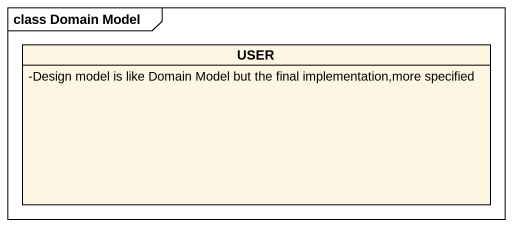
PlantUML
@startuml
mainframe class Domain Model
hide circle
hide empty members
skinparam classAttributeIconSize 0
class USER {
  -Design model is like Domain Model but the final implementation,more specified
}
@enduml
